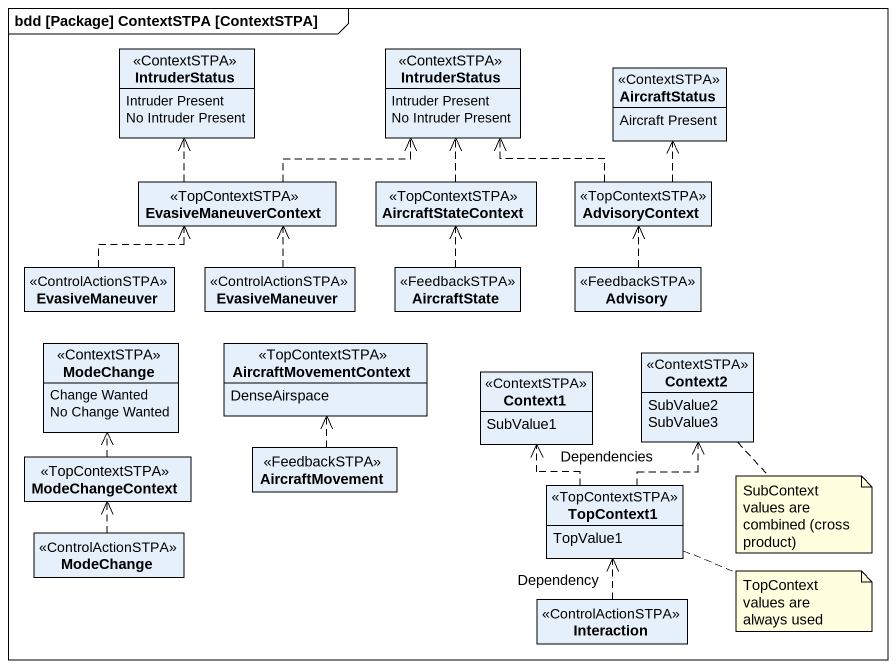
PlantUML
@startuml
mainframe bdd [Package] ContextSTPA [ContextSTPA]
hide circle
hide empty members
enum IntruderStatus <<ContextSTPA>> {
  Intruder Present
  No Intruder Present
}
enum "IntruderStatus" as IntruderStatus_2 <<ContextSTPA>> {
  Intruder Present
  No Intruder Present
}
enum AircraftStatus <<ContextSTPA>> {
  Aircraft Present
}
enum EvasiveManeuverContext <<TopContextSTPA>>
enum AircraftStateContext <<TopContextSTPA>>
enum AdvisoryContext <<TopContextSTPA>>
class EvasiveManeuver <<ControlActionSTPA>>
class "EvasiveManeuver" as EvasiveManeuver_2 <<ControlActionSTPA>>
class AircraftState <<FeedbackSTPA>>
class Advisory <<FeedbackSTPA>>
enum ModeChange <<ContextSTPA>> {
  Change Wanted
  No Change Wanted
}
enum AircraftMovementContext <<TopContextSTPA>> {
  DenseAirspace
}
enum Context1 <<ContextSTPA>> {
  SubValue1
}
enum Context2 <<ContextSTPA>> {
  SubValue2
  SubValue3
}
class AircraftMovement <<FeedbackSTPA>>
enum ModeChangeContext <<TopContextSTPA>>
enum TopContext1 <<TopContextSTPA>> {
  TopValue1
}
class "ModeChange" as ModeChange_2 <<ControlActionSTPA>>
class Interaction <<ControlActionSTPA>>
EvasiveManeuverContext .up.> IntruderStatus
EvasiveManeuverContext .right.> IntruderStatus_2
AircraftStateContext .up.> IntruderStatus_2
AdvisoryContext .left.> IntruderStatus_2
AdvisoryContext .up.> AircraftStatus
EvasiveManeuver .up.> EvasiveManeuverContext
EvasiveManeuver_2 .up.> EvasiveManeuverContext
AircraftState .up.> AircraftStateContext
Advisory .up.> AdvisoryContext
AircraftMovement .up.> AircraftMovementContext
ModeChangeContext .up.> ModeChange
TopContext1 .up.> Context1
TopContext1 .up.> Context2 : Dependencies
ModeChange_2 .up.> ModeChangeContext
Interaction .up.> TopContext1 : Dependency
note bottom of Context2 : SubContext values are combined (cross product)
note right of TopContext1 : TopContext values are always used
@enduml
